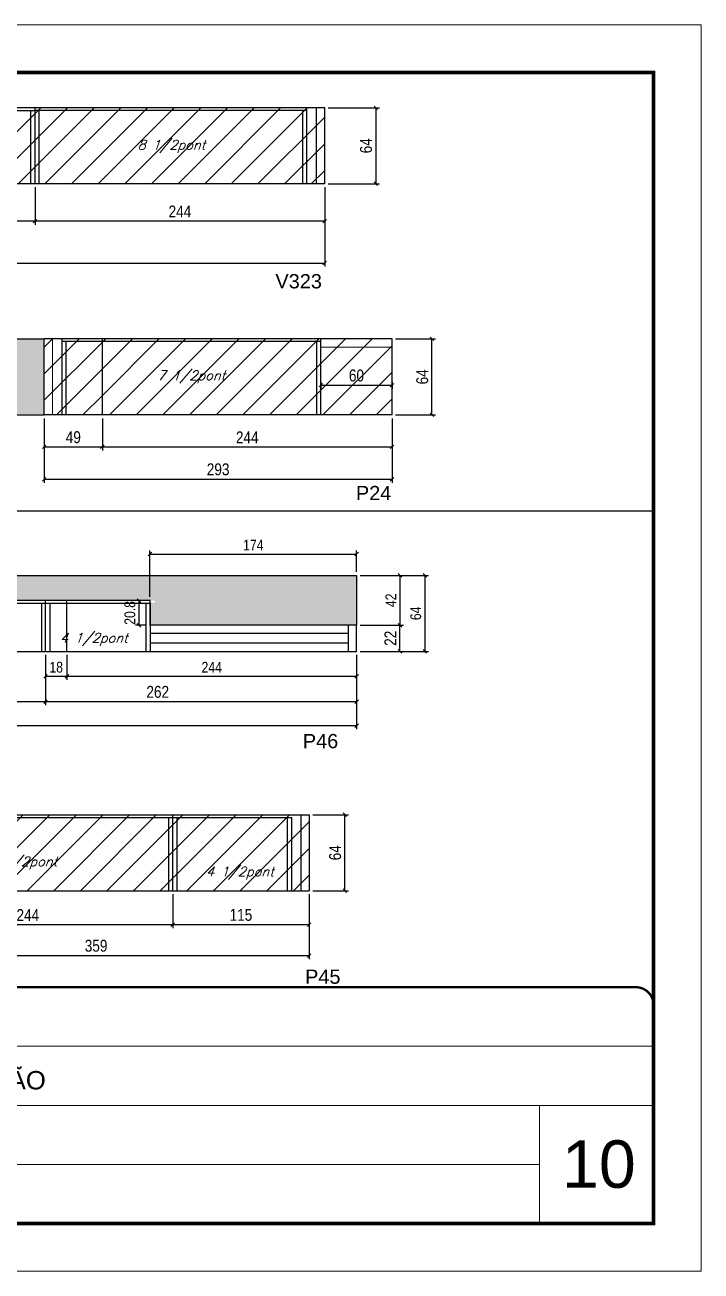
# Model space of a CAD drawing. Extents: x 137137 to 143418, y 10464 to 34486.
# Drawn here: x 139651 to 140221, y 31139 to 32189 of the extents above; entities that cross this region are included whole.
import ezdxf

# ---------------------------------------------------------------- set-up
doc = ezdxf.new("R2010")
doc.units = 0
doc.linetypes.add('CONTINUO', pattern=[0])
doc.linetypes.add('DASHED', pattern=[0.75, 0.5, -0.25])
for name, color, linetype in [('5', 5, 'Continuous'), ('COTA', 241, 'Continuous'), ('Painéis', 200, 'Continuous'), ('Reaproveitamento', 251, 'Continuous'), ('SARR_2.2x7', 40, 'Continuous'), ('SARR_3.5x7', 81, 'Continuous'), ('texto', 7, 'Continuous')]:
    doc.layers.add(name, color=color, linetype=linetype)
for name, color, linetype, lineweight in [('CARIMBO', 255, 'Continuous', 9), ('Escoras', 2, 'Continuous', 25), ('Folhas', 255, 'Continuous', 9), ('Sarr 2.2x7', 40, 'Continuous', 9), ('SARRAFO DE PRESSAO', 251, 'DASHED', 9)]:
    doc.layers.add(name, color=color, linetype=linetype, lineweight=lineweight)
doc.styles.add('ARIAL', font='arial.ttf')
doc.styles.add('COTA TECNICA', font='techl___.ttf', dxfattribs={"height": 10})
doc.styles.add('COTA TECNICA-50', font='techl___.ttf', dxfattribs={"height": 9})
doc.styles.add('Romans', font='romans.shx')
doc.styles.get("Standard").update_dxf_attribs({"font": 'arial.ttf'})
doc.dimstyles.new('COTA PAINEL-50', dxfattribs={"dimtxt": 9, "dimasz": 3, "dimexe": 3, "dimexo": 3, "dimgap": 3, "dimtad": 1, "dimdec": 1, "dimzin": 12, "dimdsep": 46, "dimtxsty": 'COTA TECNICA-50', "dimblk1": 'OBLIQUE', "dimblk2": 'OBLIQUE', "dimsah": 1, "dimcen": 0.9, "dimclrd": 4, "dimclre": 4, "dimclrt": 240, "dimadec": 1, "dimazin": 3, "dimtfac": 1, "dimtdec": 1, "dimtmove": 0, "dimatfit": 3, "dimfxl": 1, "dimtolj": 1, "dimtzin": 12, "dimarcsym": 0})
doc.dimstyles.new('PAINEL', dxfattribs={"dimtxt": 10, "dimasz": 3, "dimexe": 3, "dimexo": 3, "dimgap": 3, "dimtad": 1, "dimdec": 1, "dimzin": 12, "dimdsep": 46, "dimtxsty": 'COTA TECNICA', "dimblk1": 'OBLIQUE', "dimblk2": 'OBLIQUE', "dimsah": 1, "dimcen": 0.9, "dimclrd": 4, "dimclre": 4, "dimclrt": 240, "dimadec": 1, "dimazin": 3, "dimtfac": 1, "dimtdec": 1, "dimtmove": 0, "dimatfit": 3, "dimfxl": 1, "dimtolj": 1, "dimtzin": 12, "dimarcsym": 0})
pattern_1 = [(45, (10020.652, -1006.918), (-11.2253202, 11.2253202), [])]
pattern_2 = [(45, (8076.751, 795.498), (-11.2253202, 11.2253202), [])]
pattern_3 = [(45, (8076.751, 793.065), (-11.2253202, 11.2253202), [])]

# ---------------------------------------------------------------- blocks, each defined once
blk = doc.blocks.new('9999999999')
at = {"color": 30, "linetype": 'CONTINUO'}
for p, q in [((98564.6, 34379.6), (99584, 34379.6)), ((98564.6, 34329.8), (99488, 34329.8)), ((99584, 34329.8), (99488, 34329.8)), ((99488, 34329.8), (99488, 34230.2)), ((98564.6, 34280), (99488, 34280))]:
    blk.add_line(p, q, dxfattribs=at)
at = {"color": 30, "linetype": 'CONTINUO', "const_width": 2}
blk.add_lwpolyline([(99584, 34230.2), (99584, 34414.4, 0.414214), (99569, 34429.4), (98229, 34429.4, 0.414214), (98214, 34414.4), (98214, 34245.2, 0.414214), (98229, 34230.2), (99584, 34230.2)], format="xyb", dxfattribs=at)
at = {"layer": 'Folhas'}
blk.add_lwpolyline([(98139, 34190.2), (99624, 34190.2), (99624, 35240.2), (98139, 35240.2)], close=True, dxfattribs=at)
at = {"layer": 'Folhas', "color": 30, "const_width": 3}
blk.add_lwpolyline([(98214, 34230.2), (99584, 34230.2), (99584, 35200.2), (98214, 35200.2)], close=True, dxfattribs=at)
at = {"color": 7, "linetype": 'Continuous', "ltscale": 5, "style": 'ARIAL'}
blk.add_text('HOSPITAL ASSUNÇÃO', height=15.483, dxfattribs=at).set_placement((98837.7, 34343.3))
blk = doc.blocks.new('_Oblique')
at = {"color": 0, "linetype": 'ByBlock', "lineweight": -2}
blk.add_line((-0.5, -0.5), (0.5, 0.5), dxfattribs=at)
blk = doc.blocks.new('*D310')
at = {"layer": 'COTA', "color": 4, "linetype": 'ByBlock', "lineweight": -2, "transparency": 16777216}
for p, q in [((139531.7, 31456.1), (139531.7, 31427.6)), ((139775.7, 31456.1), (139775.7, 31427.6)), ((139531.7, 31430.6), (139775.7, 31430.6))]:
    blk.add_line(p, q, dxfattribs=at)
at = {"layer": 'Defpoints', "color": 0, "linetype": 'ByBlock', "transparency": 16777216}
for p in [(139531.7, 31459.1), (139775.7, 31459.1), (139775.7, 31430.6)]:
    blk.add_point(p, dxfattribs=at)
at = {"layer": 'COTA', "color": 4, "linetype": 'ByBlock', "lineweight": -2, "transparency": 16777216, "xscale": 3, "yscale": 3, "zscale": 3, "rotation": 180}
blk.add_blockref('_Oblique', (139531.7, 31430.6), dxfattribs=at)
at = {"layer": 'COTA', "color": 4, "linetype": 'ByBlock', "lineweight": -2, "transparency": 16777216, "xscale": 3, "yscale": 3, "zscale": 3}
blk.add_blockref('_Oblique', (139775.7, 31430.6), dxfattribs=at)
at = {"layer": 'COTA', "color": 240, "linetype": 'ByBlock', "transparency": 16777216, "insert": (139653.7, 31438.6), "char_height": 10, "attachment_point": 5, "style": 'COTA TECNICA'}
blk.add_mtext('\\A1;244', dxfattribs=at)
blk = doc.blocks.new('*D311')
at = {"layer": 'COTA', "color": 4, "linetype": 'ByBlock', "lineweight": -2, "transparency": 16777216}
for p, q in [((139775.7, 31456.1), (139775.7, 31427.6)), ((139890.7, 31456.1), (139890.7, 31427.6)), ((139775.7, 31430.6), (139890.7, 31430.6))]:
    blk.add_line(p, q, dxfattribs=at)
at = {"layer": 'Defpoints', "color": 0, "linetype": 'ByBlock', "transparency": 16777216}
for p in [(139775.7, 31459.1), (139890.7, 31459.1), (139890.7, 31430.6)]:
    blk.add_point(p, dxfattribs=at)
at = {"layer": 'COTA', "color": 4, "linetype": 'ByBlock', "lineweight": -2, "transparency": 16777216, "xscale": 3, "yscale": 3, "zscale": 3, "rotation": 180}
blk.add_blockref('_Oblique', (139775.7, 31430.6), dxfattribs=at)
at = {"layer": 'COTA', "color": 4, "linetype": 'ByBlock', "lineweight": -2, "transparency": 16777216, "xscale": 3, "yscale": 3, "zscale": 3}
blk.add_blockref('_Oblique', (139890.7, 31430.6), dxfattribs=at)
at = {"layer": 'COTA', "color": 240, "linetype": 'ByBlock', "transparency": 16777216, "insert": (139833.2, 31438.7), "char_height": 10, "attachment_point": 5, "style": 'COTA TECNICA'}
blk.add_mtext('\\A1;115', dxfattribs=at)
blk = doc.blocks.new('*D353')
at = {"layer": 'COTA', "color": 4, "linetype": 'ByBlock', "lineweight": -2, "transparency": 16777216}
for p, q in [((139893.7, 31523.1), (139923.7, 31523.1)), ((139920.7, 31459.1), (139920.7, 31523.1)), ((139893.7, 31459.1), (139923.7, 31459.1))]:
    blk.add_line(p, q, dxfattribs=at)
at = {"layer": 'Defpoints', "color": 0, "linetype": 'ByBlock', "transparency": 16777216}
for p in [(139890.7, 31523.1), (139920.7, 31523.1), (139890.7, 31459.1)]:
    blk.add_point(p, dxfattribs=at)
at = {"layer": 'COTA', "color": 4, "linetype": 'ByBlock', "lineweight": -2, "transparency": 16777216, "xscale": 3, "yscale": 3, "zscale": 3}
for p, rotation in [((139920.7, 31523.1), 90), ((139920.7, 31459.1), 270)]:
    blk.add_blockref('_Oblique', p, dxfattribs=dict(at, rotation=rotation))
at = {"layer": 'COTA', "color": 240, "linetype": 'ByBlock', "transparency": 16777216, "insert": (139912.6, 31491.1), "char_height": 10, "attachment_point": 5, "rotation": 90, "style": 'COTA TECNICA'}
blk.add_mtext('\\A1;64', dxfattribs=at)
blk = doc.blocks.new('*D359')
at = {"layer": 'COTA', "color": 4, "linetype": 'ByBlock', "lineweight": -2, "transparency": 16777216}
for p, q in [((139933.6, 31682.8), (139970.1, 31682.8)), ((139967.1, 31660.8), (139967.1, 31682.8)), ((139933.6, 31660.8), (139970.1, 31660.8))]:
    blk.add_line(p, q, dxfattribs=at)
at = {"layer": 'Defpoints', "color": 0, "linetype": 'ByBlock', "transparency": 16777216}
for p in [(139930.6, 31682.8), (139967.1, 31682.8), (139930.6, 31660.8)]:
    blk.add_point(p, dxfattribs=at)
at = {"layer": 'COTA', "color": 4, "linetype": 'ByBlock', "lineweight": -2, "transparency": 16777216, "xscale": 3, "yscale": 3, "zscale": 3}
for p, rotation in [((139967.1, 31682.8), 90), ((139967.1, 31660.8), 270)]:
    blk.add_blockref('_Oblique', p, dxfattribs=dict(at, rotation=rotation))
at = {"layer": 'COTA', "color": 240, "linetype": 'ByBlock', "transparency": 16777216, "insert": (139959.1, 31671.8), "char_height": 10, "attachment_point": 5, "rotation": 90, "style": 'COTA TECNICA'}
blk.add_mtext('\\A1;22', dxfattribs=at)
blk = doc.blocks.new('*D361')
at = {"layer": 'COTA', "color": 4, "linetype": 'ByBlock', "lineweight": -2, "transparency": 16777216}
for p, q in [((139424.6, 31657.8), (139424.6, 31615.5)), ((139668.6, 31657.8), (139668.6, 31615.5)), ((139424.6, 31618.5), (139668.6, 31618.5))]:
    blk.add_line(p, q, dxfattribs=at)
at = {"layer": 'Defpoints', "color": 0, "linetype": 'ByBlock', "transparency": 16777216}
for p in [(139424.6, 31660.8), (139668.6, 31660.8), (139668.6, 31618.5)]:
    blk.add_point(p, dxfattribs=at)
at = {"layer": 'COTA', "color": 4, "linetype": 'ByBlock', "lineweight": -2, "transparency": 16777216, "xscale": 3, "yscale": 3, "zscale": 3, "rotation": 180}
blk.add_blockref('_Oblique', (139424.6, 31618.5), dxfattribs=at)
at = {"layer": 'COTA', "color": 4, "linetype": 'ByBlock', "lineweight": -2, "transparency": 16777216, "xscale": 3, "yscale": 3, "zscale": 3}
blk.add_blockref('_Oblique', (139668.6, 31618.5), dxfattribs=at)
at = {"layer": 'COTA', "color": 240, "linetype": 'ByBlock', "transparency": 16777216, "insert": (139546.6, 31626.6), "char_height": 10, "attachment_point": 5, "style": 'COTA TECNICA'}
blk.add_mtext('\\A1;244', dxfattribs=at)
blk = doc.blocks.new('*D362')
at = {"layer": 'COTA', "color": 4, "linetype": 'ByBlock', "lineweight": -2, "transparency": 16777216}
for p, q in [((139668.6, 31657.8), (139668.6, 31615.5)), ((139930.6, 31657.8), (139930.6, 31615.5)), ((139668.6, 31618.5), (139930.6, 31618.5))]:
    blk.add_line(p, q, dxfattribs=at)
at = {"layer": 'Defpoints', "color": 0, "linetype": 'ByBlock', "transparency": 16777216}
for p in [(139668.6, 31660.8), (139930.6, 31660.8), (139930.6, 31618.5)]:
    blk.add_point(p, dxfattribs=at)
at = {"layer": 'COTA', "color": 4, "linetype": 'ByBlock', "lineweight": -2, "transparency": 16777216, "xscale": 3, "yscale": 3, "zscale": 3, "rotation": 180}
blk.add_blockref('_Oblique', (139668.6, 31618.5), dxfattribs=at)
at = {"layer": 'COTA', "color": 4, "linetype": 'ByBlock', "lineweight": -2, "transparency": 16777216, "xscale": 3, "yscale": 3, "zscale": 3}
blk.add_blockref('_Oblique', (139930.6, 31618.5), dxfattribs=at)
at = {"layer": 'COTA', "color": 240, "linetype": 'ByBlock', "transparency": 16777216, "insert": (139763.1, 31626.6), "char_height": 10, "attachment_point": 5, "style": 'COTA TECNICA'}
blk.add_mtext('\\A1;262', dxfattribs=at)
blk = doc.blocks.new('*D253')
at = {"layer": 'COTA', "color": 4, "linetype": 'ByBlock', "lineweight": -2, "transparency": 16777216}
for p, q in [((139659.8, 32051.8), (139659.8, 32020.3)), ((139903.8, 32051.8), (139903.8, 32020.3)), ((139903.8, 32023.3), (139659.8, 32023.3))]:
    blk.add_line(p, q, dxfattribs=at)
at = {"layer": 'Defpoints', "color": 0, "linetype": 'ByBlock', "transparency": 16777216}
for p in [(139659.8, 32054.8), (139903.8, 32054.8), (139659.8, 32023.3)]:
    blk.add_point(p, dxfattribs=at)
at = {"layer": 'COTA', "color": 4, "linetype": 'ByBlock', "lineweight": -2, "transparency": 16777216, "xscale": 3, "yscale": 3, "zscale": 3, "rotation": 180}
blk.add_blockref('_Oblique', (139659.8, 32023.3), dxfattribs=at)
at = {"layer": 'COTA', "color": 4, "linetype": 'ByBlock', "lineweight": -2, "transparency": 16777216, "xscale": 3, "yscale": 3, "zscale": 3}
blk.add_blockref('_Oblique', (139903.8, 32023.3), dxfattribs=at)
at = {"layer": 'COTA', "color": 240, "linetype": 'ByBlock', "transparency": 16777216, "insert": (139781.8, 32031.4), "char_height": 10, "attachment_point": 5, "style": 'COTA TECNICA'}
blk.add_mtext('\\A1;244', dxfattribs=at)
blk = doc.blocks.new('*D254')
at = {"layer": 'COTA', "color": 4, "linetype": 'ByBlock', "lineweight": -2, "transparency": 16777216}
for p, q in [((139470.8, 32051.8), (139470.8, 32020.3)), ((139659.8, 32051.8), (139659.8, 32020.3)), ((139659.8, 32023.3), (139470.8, 32023.3))]:
    blk.add_line(p, q, dxfattribs=at)
at = {"layer": 'Defpoints', "color": 0, "linetype": 'ByBlock', "transparency": 16777216}
for p in [(139470.8, 32054.8), (139659.8, 32054.8), (139470.8, 32023.3)]:
    blk.add_point(p, dxfattribs=at)
at = {"layer": 'COTA', "color": 4, "linetype": 'ByBlock', "lineweight": -2, "transparency": 16777216, "xscale": 3, "yscale": 3, "zscale": 3, "rotation": 180}
blk.add_blockref('_Oblique', (139470.8, 32023.3), dxfattribs=at)
at = {"layer": 'COTA', "color": 4, "linetype": 'ByBlock', "lineweight": -2, "transparency": 16777216, "xscale": 3, "yscale": 3, "zscale": 3}
blk.add_blockref('_Oblique', (139659.8, 32023.3), dxfattribs=at)
at = {"layer": 'COTA', "color": 240, "linetype": 'ByBlock', "transparency": 16777216, "insert": (139565.3, 32031.4), "char_height": 10, "attachment_point": 5, "style": 'COTA TECNICA'}
blk.add_mtext('\\A1;189', dxfattribs=at)
blk = doc.blocks.new('*D365')
at = {"layer": 'COTA', "color": 4, "linetype": 'ByBlock', "lineweight": -2, "transparency": 16777216}
for p, q in [((139906.8, 32118.8), (139949.8, 32118.8)), ((139946.8, 32118.8), (139946.8, 32054.8)), ((139906.8, 32054.8), (139949.8, 32054.8))]:
    blk.add_line(p, q, dxfattribs=at)
at = {"layer": 'Defpoints', "color": 0, "linetype": 'ByBlock', "transparency": 16777216}
for p in [(139903.8, 32118.8), (139903.8, 32054.8), (139946.8, 32054.8)]:
    blk.add_point(p, dxfattribs=at)
at = {"layer": 'COTA', "color": 4, "linetype": 'ByBlock', "lineweight": -2, "transparency": 16777216, "xscale": 3, "yscale": 3, "zscale": 3}
for p, rotation in [((139946.8, 32118.8), 90), ((139946.8, 32054.8), 270)]:
    blk.add_blockref('_Oblique', p, dxfattribs=dict(at, rotation=rotation))
at = {"layer": 'COTA', "color": 240, "linetype": 'ByBlock', "transparency": 16777216, "insert": (139938.6, 32086.8), "char_height": 10, "attachment_point": 5, "rotation": 90, "style": 'COTA TECNICA'}
blk.add_mtext('\\A1;64', dxfattribs=at)
blk = doc.blocks.new('*D236')
at = {"layer": 'COTA', "color": 4, "linetype": 'ByBlock', "lineweight": -2, "transparency": 16777216}
for p, q in [((139963.5, 31924.1), (139997.1, 31924.1)), ((139994.1, 31860.1), (139994.1, 31924.1)), ((139963.5, 31860.1), (139997.1, 31860.1))]:
    blk.add_line(p, q, dxfattribs=at)
at = {"layer": 'Defpoints', "color": 0, "linetype": 'ByBlock', "transparency": 16777216}
for p in [(139960.5, 31924.1), (139994.1, 31924.1), (139960.5, 31860.1)]:
    blk.add_point(p, dxfattribs=at)
at = {"layer": 'COTA', "color": 4, "linetype": 'ByBlock', "lineweight": -2, "transparency": 16777216, "xscale": 3, "yscale": 3, "zscale": 3}
for p, rotation in [((139994.1, 31924.1), 90), ((139994.1, 31860.1), 270)]:
    blk.add_blockref('_Oblique', p, dxfattribs=dict(at, rotation=rotation))
at = {"layer": 'COTA', "color": 240, "linetype": 'ByBlock', "transparency": 16777216, "insert": (139986, 31892.1), "char_height": 10, "attachment_point": 5, "rotation": 90, "style": 'COTA TECNICA'}
blk.add_mtext('\\A1;64', dxfattribs=at)
blk = doc.blocks.new('*D330')
at = {"layer": 'COTA', "color": 4, "linetype": 'ByBlock', "lineweight": -2, "transparency": 16777216}
for p, q in [((139667.5, 31857.1), (139667.5, 31802.8)), ((139960.5, 31857.1), (139960.5, 31802.8)), ((139667.5, 31805.8), (139960.5, 31805.8))]:
    blk.add_line(p, q, dxfattribs=at)
at = {"layer": 'Defpoints', "color": 0, "linetype": 'ByBlock', "transparency": 16777216}
for p in [(139667.5, 31860.1), (139960.5, 31860.1), (139960.5, 31805.8)]:
    blk.add_point(p, dxfattribs=at)
at = {"layer": 'COTA', "color": 4, "linetype": 'ByBlock', "lineweight": -2, "transparency": 16777216, "xscale": 3, "yscale": 3, "zscale": 3, "rotation": 180}
blk.add_blockref('_Oblique', (139667.5, 31805.8), dxfattribs=at)
at = {"layer": 'COTA', "color": 4, "linetype": 'ByBlock', "lineweight": -2, "transparency": 16777216, "xscale": 3, "yscale": 3, "zscale": 3}
blk.add_blockref('_Oblique', (139960.5, 31805.8), dxfattribs=at)
at = {"layer": 'COTA', "color": 240, "linetype": 'ByBlock', "transparency": 16777216, "insert": (139814, 31814.1), "char_height": 10, "attachment_point": 5, "style": 'COTA TECNICA'}
blk.add_mtext('\\A1;293', dxfattribs=at)
blk = doc.blocks.new('*D331')
at = {"layer": 'COTA', "color": 4, "linetype": 'ByBlock', "lineweight": -2, "transparency": 16777216}
for p, q in [((139667.5, 31857.1), (139667.5, 31830.1)), ((139716.5, 31857.1), (139716.5, 31830.1)), ((139667.5, 31833.1), (139716.5, 31833.1))]:
    blk.add_line(p, q, dxfattribs=at)
at = {"layer": 'Defpoints', "color": 0, "linetype": 'ByBlock', "transparency": 16777216}
for p in [(139667.5, 31860.1), (139716.5, 31860.1), (139716.5, 31833.1)]:
    blk.add_point(p, dxfattribs=at)
at = {"layer": 'COTA', "color": 4, "linetype": 'ByBlock', "lineweight": -2, "transparency": 16777216, "xscale": 3, "yscale": 3, "zscale": 3, "rotation": 180}
blk.add_blockref('_Oblique', (139667.5, 31833.1), dxfattribs=at)
at = {"layer": 'COTA', "color": 4, "linetype": 'ByBlock', "lineweight": -2, "transparency": 16777216, "xscale": 3, "yscale": 3, "zscale": 3}
blk.add_blockref('_Oblique', (139716.5, 31833.1), dxfattribs=at)
at = {"layer": 'COTA', "color": 240, "linetype": 'ByBlock', "transparency": 16777216, "insert": (139692, 31841.2), "char_height": 10, "attachment_point": 5, "style": 'COTA TECNICA'}
blk.add_mtext('\\A1;49', dxfattribs=at)
blk = doc.blocks.new('*D332')
at = {"layer": 'COTA', "color": 4, "linetype": 'ByBlock', "lineweight": -2, "transparency": 16777216}
for p, q in [((139716.5, 31857.1), (139716.5, 31830.1)), ((139960.5, 31857.1), (139960.5, 31830.1)), ((139716.5, 31833.1), (139960.5, 31833.1))]:
    blk.add_line(p, q, dxfattribs=at)
at = {"layer": 'Defpoints', "color": 0, "linetype": 'ByBlock', "transparency": 16777216}
for p in [(139716.5, 31860.1), (139960.5, 31860.1), (139960.5, 31833.1)]:
    blk.add_point(p, dxfattribs=at)
at = {"layer": 'COTA', "color": 4, "linetype": 'ByBlock', "lineweight": -2, "transparency": 16777216, "xscale": 3, "yscale": 3, "zscale": 3, "rotation": 180}
blk.add_blockref('_Oblique', (139716.5, 31833.1), dxfattribs=at)
at = {"layer": 'COTA', "color": 4, "linetype": 'ByBlock', "lineweight": -2, "transparency": 16777216, "xscale": 3, "yscale": 3, "zscale": 3}
blk.add_blockref('_Oblique', (139960.5, 31833.1), dxfattribs=at)
at = {"layer": 'COTA', "color": 240, "linetype": 'ByBlock', "transparency": 16777216, "insert": (139838.5, 31841.1), "char_height": 10, "attachment_point": 5, "style": 'COTA TECNICA'}
blk.add_mtext('\\A1;244', dxfattribs=at)
blk = doc.blocks.new('*D333')
at = {"layer": 'COTA', "color": 4, "linetype": 'ByBlock', "lineweight": -2, "transparency": 16777216}
for p, q in [((139900.5, 31888), (139900.5, 31882.1)), ((139900.5, 31885.1), (139960.5, 31885.1)), ((139960.5, 31888), (139960.5, 31882.1))]:
    blk.add_line(p, q, dxfattribs=at)
at = {"layer": 'Defpoints', "color": 0, "linetype": 'ByBlock', "transparency": 16777216}
for p in [(139900.5, 31891), (139960.5, 31891), (139960.5, 31885.1)]:
    blk.add_point(p, dxfattribs=at)
at = {"layer": 'COTA', "color": 4, "linetype": 'ByBlock', "lineweight": -2, "transparency": 16777216, "xscale": 3, "yscale": 3, "zscale": 3, "rotation": 180}
blk.add_blockref('_Oblique', (139900.5, 31885.1), dxfattribs=at)
at = {"layer": 'COTA', "color": 4, "linetype": 'ByBlock', "lineweight": -2, "transparency": 16777216, "xscale": 3, "yscale": 3, "zscale": 3}
blk.add_blockref('_Oblique', (139960.5, 31885.1), dxfattribs=at)
at = {"layer": 'COTA', "color": 240, "linetype": 'ByBlock', "transparency": 16777216, "insert": (139930.5, 31893.2), "char_height": 10, "attachment_point": 5, "style": 'COTA TECNICA'}
blk.add_mtext('\\A1;60', dxfattribs=at)
blk = doc.blocks.new('*D244')
at = {"layer": 'Defpoints', "color": 0, "linetype": 'ByBlock', "transparency": 16777216}
for p in [(139224.8, 32054.8), (139903.8, 32054.8), (139903.8, 31988)]:
    blk.add_point(p, dxfattribs=at)
at = {"layer": 'Escoras', "color": 4, "linetype": 'ByBlock', "lineweight": -2, "transparency": 16777216}
for p, q in [((139224.8, 32051.8), (139224.8, 31985)), ((139903.8, 32051.8), (139903.8, 31985)), ((139224.8, 31988), (139903.8, 31988))]:
    blk.add_line(p, q, dxfattribs=at)
at = {"layer": 'Escoras', "color": 4, "linetype": 'ByBlock', "lineweight": -2, "transparency": 16777216, "xscale": 3, "yscale": 3, "zscale": 3}
for p, rotation in [((139224.8, 31988), 179.9997168164374), ((139903.8, 31988), 359.9997168164374)]:
    blk.add_blockref('_Oblique', p, dxfattribs=dict(at, rotation=rotation))
at = {"layer": 'Escoras', "color": 240, "linetype": 'ByBlock', "transparency": 16777216, "insert": (139564.3, 31995.6), "char_height": 9, "attachment_point": 5, "rotation": 359.9997, "style": 'COTA TECNICA-50'}
blk.add_mtext('\\A1;679', dxfattribs=at)
blk = doc.blocks.new('*D401')
at = {"layer": 'COTA', "color": 4, "linetype": 'ByBlock', "lineweight": -2, "transparency": 16777216}
for p, q in [((139180.6, 31657.8), (139180.6, 31595.2)), ((139930.6, 31657.8), (139930.6, 31595.2)), ((139180.6, 31598.2), (139930.6, 31598.2))]:
    blk.add_line(p, q, dxfattribs=at)
at = {"layer": 'Defpoints', "color": 0, "linetype": 'ByBlock', "transparency": 16777216}
for p in [(139180.6, 31660.8), (139930.6, 31660.8), (139930.6, 31598.2)]:
    blk.add_point(p, dxfattribs=at)
at = {"layer": 'COTA', "color": 4, "linetype": 'ByBlock', "lineweight": -2, "transparency": 16777216, "xscale": 3, "yscale": 3, "zscale": 3, "rotation": 180}
blk.add_blockref('_Oblique', (139180.6, 31598.2), dxfattribs=at)
at = {"layer": 'COTA', "color": 4, "linetype": 'ByBlock', "lineweight": -2, "transparency": 16777216, "xscale": 3, "yscale": 3, "zscale": 3}
blk.add_blockref('_Oblique', (139930.6, 31598.2), dxfattribs=at)
at = {"layer": 'COTA', "color": 240, "linetype": 'ByBlock', "transparency": 16777216, "insert": (139555.6, 31606.3), "char_height": 10, "attachment_point": 5, "style": 'COTA TECNICA'}
blk.add_mtext('\\A1;750', dxfattribs=at)
blk = doc.blocks.new('*D402')
at = {"layer": 'COTA', "color": 4, "linetype": 'ByBlock', "lineweight": -2, "transparency": 16777216}
for p, q in [((139531.7, 31456.1), (139531.7, 31401.4)), ((139890.7, 31456.1), (139890.7, 31401.4)), ((139531.7, 31404.4), (139890.7, 31404.4))]:
    blk.add_line(p, q, dxfattribs=at)
at = {"layer": 'Defpoints', "color": 0, "linetype": 'ByBlock', "transparency": 16777216}
for p in [(139531.7, 31459.1), (139890.7, 31459.1), (139890.7, 31404.4)]:
    blk.add_point(p, dxfattribs=at)
at = {"layer": 'COTA', "color": 4, "linetype": 'ByBlock', "lineweight": -2, "transparency": 16777216, "xscale": 3, "yscale": 3, "zscale": 3, "rotation": 180}
blk.add_blockref('_Oblique', (139531.7, 31404.4), dxfattribs=at)
at = {"layer": 'COTA', "color": 4, "linetype": 'ByBlock', "lineweight": -2, "transparency": 16777216, "xscale": 3, "yscale": 3, "zscale": 3}
blk.add_blockref('_Oblique', (139890.7, 31404.4), dxfattribs=at)
at = {"layer": 'COTA', "color": 240, "linetype": 'ByBlock', "transparency": 16777216, "insert": (139711.2, 31412.7), "char_height": 10, "attachment_point": 5, "style": 'COTA TECNICA'}
blk.add_mtext('\\A1;359', dxfattribs=at)
blk = doc.blocks.new('*D415')
at = {"layer": 'Defpoints', "color": 0, "linetype": 'ByBlock', "transparency": 16777216}
for p in [(139668.6, 31660.8), (139686.6, 31660.8), (139686.6, 31639.8)]:
    blk.add_point(p, dxfattribs=at)
at = {"layer": 'Escoras', "color": 4, "linetype": 'ByBlock', "lineweight": -2, "transparency": 16777216}
for p, q in [((139668.6, 31657.8), (139668.6, 31636.8)), ((139686.6, 31657.8), (139686.6, 31636.8)), ((139668.6, 31639.8), (139686.6, 31639.8))]:
    blk.add_line(p, q, dxfattribs=at)
at = {"layer": 'Escoras', "color": 4, "linetype": 'ByBlock', "lineweight": -2, "transparency": 16777216, "xscale": 3, "yscale": 3, "zscale": 3, "rotation": 180}
blk.add_blockref('_Oblique', (139668.6, 31639.8), dxfattribs=at)
at = {"layer": 'Escoras', "color": 4, "linetype": 'ByBlock', "lineweight": -2, "transparency": 16777216, "xscale": 3, "yscale": 3, "zscale": 3}
blk.add_blockref('_Oblique', (139686.6, 31639.8), dxfattribs=at)
at = {"layer": 'Escoras', "color": 240, "linetype": 'ByBlock', "transparency": 16777216, "insert": (139677.6, 31647.4), "char_height": 9, "attachment_point": 5, "style": 'COTA TECNICA-50'}
blk.add_mtext('\\A1;18', dxfattribs=at)
blk = doc.blocks.new('*D279')
at = {"layer": 'Defpoints', "color": 0, "linetype": 'ByBlock', "transparency": 16777216}
for p in [(139686.6, 31660.8), (139930.6, 31660.8), (139930.6, 31639.8)]:
    blk.add_point(p, dxfattribs=at)
at = {"layer": 'Escoras', "color": 4, "linetype": 'ByBlock', "lineweight": -2, "transparency": 16777216}
for p, q in [((139686.6, 31657.8), (139686.6, 31636.8)), ((139930.6, 31657.8), (139930.6, 31636.8)), ((139686.6, 31639.8), (139930.6, 31639.8))]:
    blk.add_line(p, q, dxfattribs=at)
at = {"layer": 'Escoras', "color": 4, "linetype": 'ByBlock', "lineweight": -2, "transparency": 16777216, "xscale": 3, "yscale": 3, "zscale": 3, "rotation": 180}
blk.add_blockref('_Oblique', (139686.6, 31639.8), dxfattribs=at)
at = {"layer": 'Escoras', "color": 4, "linetype": 'ByBlock', "lineweight": -2, "transparency": 16777216, "xscale": 3, "yscale": 3, "zscale": 3}
blk.add_blockref('_Oblique', (139930.6, 31639.8), dxfattribs=at)
at = {"layer": 'Escoras', "color": 240, "linetype": 'ByBlock', "transparency": 16777216, "insert": (139808.6, 31647.4), "char_height": 9, "attachment_point": 5, "style": 'COTA TECNICA-50'}
blk.add_mtext('\\A1;244', dxfattribs=at)
blk = doc.blocks.new('*D416')
at = {"layer": 'Defpoints', "color": 0, "linetype": 'ByBlock', "transparency": 16777216}
for p in [(139930.6, 31742.8), (139930.6, 31724.8), (139756.6, 31703.6)]:
    blk.add_point(p, dxfattribs=at)
at = {"layer": 'Escoras', "color": 4, "linetype": 'ByBlock', "lineweight": -2, "transparency": 16777216}
for p, q in [((139756.6, 31706.6), (139756.6, 31745.8)), ((139756.6, 31742.8), (139930.6, 31742.8)), ((139930.6, 31727.8), (139930.6, 31745.8))]:
    blk.add_line(p, q, dxfattribs=at)
at = {"layer": 'Escoras', "color": 4, "linetype": 'ByBlock', "lineweight": -2, "transparency": 16777216, "xscale": 3, "yscale": 3, "zscale": 3, "rotation": 180}
blk.add_blockref('_Oblique', (139756.6, 31742.8), dxfattribs=at)
at = {"layer": 'Escoras', "color": 4, "linetype": 'ByBlock', "lineweight": -2, "transparency": 16777216, "xscale": 3, "yscale": 3, "zscale": 3}
blk.add_blockref('_Oblique', (139930.6, 31742.8), dxfattribs=at)
at = {"layer": 'Escoras', "color": 240, "linetype": 'ByBlock', "transparency": 16777216, "insert": (139843.6, 31750.3), "char_height": 9, "attachment_point": 5, "style": 'COTA TECNICA-50'}
blk.add_mtext('\\A1;174', dxfattribs=at)
blk = doc.blocks.new('*D417')
at = {"layer": 'Defpoints', "color": 0, "linetype": 'ByBlock', "transparency": 16777216}
for p in [(139747.4, 31703.6), (139756.6, 31703.6), (139756.6, 31682.8)]:
    blk.add_point(p, dxfattribs=at)
at = {"layer": 'Escoras', "color": 4, "linetype": 'ByBlock', "lineweight": -2, "transparency": 16777216}
for p, q in [((139753.6, 31703.6), (139744.4, 31703.6)), ((139747.4, 31682.8), (139747.4, 31703.6)), ((139753.6, 31682.8), (139744.4, 31682.8))]:
    blk.add_line(p, q, dxfattribs=at)
at = {"layer": 'Escoras', "color": 4, "linetype": 'ByBlock', "lineweight": -2, "transparency": 16777216, "xscale": 3, "yscale": 3, "zscale": 3}
for p, rotation in [((139747.4, 31703.6), 90), ((139747.4, 31682.8), 270)]:
    blk.add_blockref('_Oblique', p, dxfattribs=dict(at, rotation=rotation))
at = {"layer": 'Escoras', "color": 240, "linetype": 'ByBlock', "transparency": 16777216, "insert": (139739.7, 31693.2), "char_height": 9, "attachment_point": 5, "rotation": 90, "style": 'COTA TECNICA-50'}
blk.add_mtext('\\A1;20.8', dxfattribs=at)
blk = doc.blocks.new('*D418')
at = {"layer": 'Defpoints', "color": 0, "linetype": 'ByBlock', "transparency": 16777216}
for p in [(139930.6, 31724.8), (139930.6, 31682.8), (139967.1, 31682.8)]:
    blk.add_point(p, dxfattribs=at)
at = {"layer": 'Escoras', "color": 4, "linetype": 'ByBlock', "lineweight": -2, "transparency": 16777216}
for p, q in [((139933.6, 31724.8), (139970.1, 31724.8)), ((139967.1, 31724.8), (139967.1, 31682.8)), ((139933.6, 31682.8), (139970.1, 31682.8))]:
    blk.add_line(p, q, dxfattribs=at)
at = {"layer": 'Escoras', "color": 4, "linetype": 'ByBlock', "lineweight": -2, "transparency": 16777216, "xscale": 3, "yscale": 3, "zscale": 3}
for p, rotation in [((139967.1, 31724.8), 90), ((139967.1, 31682.8), 270)]:
    blk.add_blockref('_Oblique', p, dxfattribs=dict(at, rotation=rotation))
at = {"layer": 'Escoras', "color": 240, "linetype": 'ByBlock', "transparency": 16777216, "insert": (139959.5, 31703.8), "char_height": 9, "attachment_point": 5, "rotation": 90, "style": 'COTA TECNICA-50'}
blk.add_mtext('\\A1;42', dxfattribs=at)
blk = doc.blocks.new('*D280')
at = {"layer": 'Defpoints', "color": 0, "linetype": 'ByBlock', "transparency": 16777216}
for p in [(139930.6, 31724.8), (139930.6, 31660.8), (139988.1, 31660.8)]:
    blk.add_point(p, dxfattribs=at)
at = {"layer": 'Escoras', "color": 4, "linetype": 'ByBlock', "lineweight": -2, "transparency": 16777216}
for p, q in [((139933.6, 31724.8), (139991.1, 31724.8)), ((139988.1, 31724.8), (139988.1, 31660.8)), ((139933.6, 31660.8), (139991.1, 31660.8))]:
    blk.add_line(p, q, dxfattribs=at)
at = {"layer": 'Escoras', "color": 4, "linetype": 'ByBlock', "lineweight": -2, "transparency": 16777216, "xscale": 3, "yscale": 3, "zscale": 3}
for p, rotation in [((139988.1, 31724.8), 90), ((139988.1, 31660.8), 270)]:
    blk.add_blockref('_Oblique', p, dxfattribs=dict(at, rotation=rotation))
at = {"layer": 'Escoras', "color": 240, "linetype": 'ByBlock', "transparency": 16777216, "insert": (139980.5, 31692.8), "char_height": 9, "attachment_point": 5, "rotation": 90, "style": 'COTA TECNICA-50'}
blk.add_mtext('\\A1;64', dxfattribs=at)

msp = doc.modelspace()

# ---------------------------------------------------------------- hatches: boundary and pattern name
at = {"layer": 'COTA', "linetype": 'ByBlock'}
h = msp.add_hatch(dxfattribs=at)
h.set_pattern_fill('AR-CONC', color=256, scale=0.03)
h.set_pattern_definition([(50, (8434.712, 596.13), (5.46554007, -0.47817257), [0.5715, -6.2865]), (355, (8434.712, 596.13), (-1.05730264, 5.73170536), [0.4572, -5.02921753]), (100.4514447, (8435.1676, 596.09), (4.40823741, 5.25353256), [0.48570026, -5.34270734]), (46.1842, (8434.712, 597.654), (8.13237123, -1.26126984), [0.85725, -9.42975]), (96.6355576, (8435.39, 597.549), (7.122124, 7.42278374), [0.7285507, -8.01406824]), (351.184151, (8434.712, 597.654), (7.122124, 7.42278374), [0.685799, -7.54379196]), (21, (8435.474, 597.273), (4.54843174, -3.06795595), [0.5715, -6.2865]), (326, (8435.474, 597.273), (1.85406085, 5.52563898), [0.4572, -5.0292]), (71.451445, (8435.853, 597.0174), (6.40249258, 2.45768307), [0.48570026, -5.34269813]), (37.5, (8434.7121, 596.13), (0.092658098, 2.536651166), [0, -4.96824, 0, -5.1054, 0, -5.04825]), (7.5, (8434.712, 596.13), (2.004589875, 3.005417245), [0, -2.91084, 0, -4.85394, 0, -1.92405]), (327.5, (8433.0129, 596.13), (4.067717855, -0.17186232), [0, -1.905, 0, -5.9436, 0, -7.8867]), (317.5, (8432.251, 596.13), (4.44387544, 0.76279473), [0, -2.4765, 0, -3.94716, 0, -5.6007])])
h.paths.add_polyline_path([(139667.52, 31924.07), (139631.77, 31924.07), (139631.77, 31924.07), (139224.76, 31924.07), (139224.76, 31902.87), (139231.76, 31902.87), (139562.79, 31902.87), (139624.77, 31902.87), (139624.77, 31902.87), (139631.77, 31902.87), (139631.77, 31860.87), (139667.52, 31860.87)])
h = msp.add_hatch(dxfattribs=at)
h.set_pattern_fill('AR-CONC', color=256, scale=0.03)
h.set_pattern_definition([(50, (-53257.3647, -832.2967), (5.46554007, -0.47817257), [0.5715, -6.2865]), (355, (-53257.3647, -832.2967), (-1.05730264, 5.73170536), [0.4572, -5.02921753]), (100.4514447, (-53256.909, -832.3365), (4.40823741, 5.25353256), [0.48570026, -5.34270734]), (46.1842, (-53257.365, -830.773), (8.13237123, -1.26126984), [0.85725, -9.42975]), (96.6355576, (-53256.687, -830.878), (7.12212402, 7.42278374), [0.7285507, -8.01406824]), (351.184151, (-53257.365, -830.773), (7.12212402, 7.42278374), [0.685799, -7.54379196]), (21, (-53256.6027, -831.1537), (4.54843174, -3.06795595), [0.5715, -6.2865]), (326, (-53256.6027, -831.1537), (1.85406085, 5.52563898), [0.4572, -5.0292]), (71.451445, (-53256.2236, -831.4094), (6.40249258, 2.45768307), [0.48570026, -5.34269813]), (37.5, (-53257.3647, -832.2967), (0.092658098, 2.536651166), [0, -4.96824, 0, -5.1054, 0, -5.04825]), (7.5, (-53257.3647, -832.2967), (2.004589875, 3.005417245), [0, -2.91084, 0, -4.85394, 0, -1.92405]), (327.5, (-53259.064, -832.2967), (4.067717855, -0.17186232), [0, -1.905, 0, -5.9436, 0, -7.8867]), (317.5, (-53259.826, -832.2967), (4.44387544, 0.76279473), [0, -2.4765, 0, -3.94716, 0, -5.6007])])
h.paths.add_polyline_path([(139930.61, 31724.76), (139180.61, 31724.77), (139180.61, 31703.56), (139760.61, 31703.56), (139760.61, 31701.36), (139756.61, 31702.46), (139756.61, 31682.76), (139930.61, 31682.76)])
at = {"layer": 'Reaproveitamento', "linetype": 'ByBlock'}
h = msp.add_hatch(dxfattribs=at)
h.set_pattern_fill('ANSI31', color=256, scale=5)
h.set_pattern_definition(pattern_2)
h.paths.add_polyline_path([(139659.77, 32054.79), (139659.77, 32118.79), (139470.76, 32118.79), (139470.76, 32054.79)])
h.paths.add_polyline_path([(139528.67, 32077.71), (139596.29, 32077.71), (139601.79, 32093.68), (139534.17, 32093.68)], flags=24)
h = msp.add_hatch(dxfattribs=at)
h.set_pattern_fill('ANSI31', color=256, scale=5)
h.set_pattern_definition(pattern_2)
h.paths.add_polyline_path([(139659.77, 32118.79), (139659.77, 32054.79), (139903.77, 32054.79), (139903.77, 32118.79)])
h.paths.add_polyline_path([(139738.31, 32078.31), (139805.93, 32078.31), (139811.43, 32094.28), (139743.81, 32094.28)], flags=24)
h = msp.add_hatch(dxfattribs=at)
h.set_pattern_fill('ANSI31', color=256, scale=5)
h.set_pattern_definition(pattern_3)
h.paths.add_polyline_path([(139667.52, 31860.06), (139716.52, 31860.06), (139716.52, 31924.07), (139667.52, 31924.07)])
h = msp.add_hatch(dxfattribs=at)
h.set_pattern_fill('ANSI31', color=256, scale=5)
h.set_pattern_definition(pattern_3)
h.paths.add_polyline_path([(139716.52, 31924.07), (139716.52, 31860.06), (139960.52, 31860.07), (139960.52, 31924.07)])
h.paths.add_polyline_path([(139754.66, 31884.08), (139822.28, 31884.08), (139827.78, 31900.05), (139760.16, 31900.05)], flags=24)
h = msp.add_hatch(dxfattribs=at)
h.set_pattern_fill('ANSI31', color=256, scale=5)
h.set_pattern_definition(pattern_1)
h.paths.add_polyline_path([(139531.69, 31523.08), (139531.68, 31459.08), (139775.68, 31459.08), (139775.69, 31523.08)])
h.paths.add_polyline_path([(139613.52, 31474.42), (139681.14, 31474.42), (139686.64, 31490.4), (139619.02, 31490.4)], flags=24)
h = msp.add_hatch(dxfattribs=at)
h.set_pattern_fill('ANSI31', color=256, scale=5)
h.set_pattern_definition(pattern_1)
h.paths.add_polyline_path([(139775.69, 31523.08), (139775.68, 31459.08), (139890.68, 31459.08), (139890.68, 31523.08)])
h.paths.add_polyline_path([(139795.78, 31465.96), (139863.39, 31465.96), (139868.89, 31481.93), (139801.28, 31481.93)], flags=24)

# ---------------------------------------------------------------- linework, layer by layer
at = {"layer": 'COTA', "linetype": 'ByBlock'}
for p, q in [((139224.76, 31924.07), (139667.52, 31924.07)), ((139631.77, 31860.07), (139667.52, 31860.07)), ((140180.79, 31779.05), (138810.79, 31779.05)), ((139180.61, 31724.77), (139930.61, 31724.76)), ((139930.61, 31724.76), (139930.61, 31682.76))]:
    msp.add_line(p, q, dxfattribs=at)
at = {"layer": 'Painéis', "linetype": 'ByBlock'}
for p, q in [((139903.77, 32118.79), (139224.76, 32118.79)), ((139659.77, 32054.79), (139659.77, 32118.79)), ((139903.77, 32054.79), (139903.77, 32118.79)), ((139903.77, 32054.79), (139224.76, 32054.79)), ((139667.52, 31860.07), (139667.52, 31924.07)), ((139960.52, 31924.07), (139667.52, 31924.07)), ((139667.52, 31860.07), (139667.52, 31924.07)), ((139716.52, 31860.07), (139716.52, 31924.07)), ((139960.52, 31860.07), (139960.52, 31924.07)), ((139960.52, 31860.07), (139667.52, 31860.06)), ((139756.61, 31703.56), (139180.61, 31703.56)), ((139668.61, 31660.76), (139668.61, 31703.56)), ((139686.61, 31660.76), (139686.61, 31703.56)), ((139756.61, 31682.76), (139756.61, 31703.56)), ((139930.61, 31682.76), (139756.61, 31682.76)), ((139930.61, 31660.76), (139930.61, 31682.76)), ((139180.61, 31660.76), (139930.61, 31660.76)), ((139531.68, 31523.08), (139890.68, 31523.08)), ((139775.69, 31523.08), (139775.68, 31459.08)), ((139890.68, 31523.08), (139890.68, 31459.08)), ((139531.68, 31459.08), (139890.68, 31459.08))]:
    msp.add_line(p, q, dxfattribs=at)
at = {"layer": 'Sarr 2.2x7'}
for p, q in [((139674.53, 31924.07), (139674.53, 31860.07)), ((139960.52, 31917.07), (139900.52, 31917.07))]:
    msp.add_line(p, q, dxfattribs=at)
at = {"layer": 'SARR_2.2x7', "linetype": 'Continuous', "ltscale": 50}
for p, q in [((139470.76, 32116.59), (139659.77, 32116.59)), ((139888.77, 32116.59), (139659.77, 32116.59)), ((139888.77, 32116.59), (139888.77, 32118.79)), ((139896.77, 32054.79), (139896.77, 32118.79)), ((139900.52, 31921.87), (139682.53, 31921.87)), ((139424.61, 31701.37), (139668.61, 31701.37)), ((139668.61, 31701.37), (139756.61, 31701.36)), ((139923.61, 31682.76), (139923.61, 31660.76)), ((139923.61, 31675.76), (139756.61, 31675.76)), ((139923.61, 31667.76), (139756.61, 31667.76)), ((139883.68, 31523.08), (139883.68, 31459.08)), ((139546.68, 31520.88), (139775.68, 31520.88)), ((139775.68, 31520.88), (139875.68, 31520.88))]:
    msp.add_line(p, q, dxfattribs=at)
at = {"layer": 'SARR_3.5x7'}
for p, q in [((139656.27, 32054.79), (139656.27, 32116.59)), ((139663.27, 32054.79), (139663.27, 32116.59)), ((139885.27, 32054.79), (139885.27, 32116.59)), ((139888.77, 32054.79), (139888.77, 32116.59)), ((139682.53, 31860.07), (139682.53, 31924.07)), ((139686.03, 31860.07), (139686.03, 31921.87)), ((139897.02, 31860.07), (139897.02, 31921.87)), ((139900.52, 31860.07), (139900.52, 31924.07)), ((139665.11, 31701.37), (139665.11, 31660.77)), ((139672.11, 31701.37), (139672.11, 31660.77)), ((139753.11, 31701.36), (139753.11, 31660.76)), ((139756.61, 31701.36), (139756.61, 31660.76)), ((139772.18, 31520.88), (139772.18, 31459.08)), ((139779.18, 31520.88), (139779.18, 31459.08)), ((139872.18, 31520.88), (139872.18, 31459.08)), ((139875.68, 31520.88), (139875.68, 31459.08))]:
    msp.add_line(p, q, dxfattribs=at)

# ---------------------------------------------------------------- block references
at = {"layer": 'SARRAFO DE PRESSAO', "color": 6, "linetype": 'ByBlock'}
msp.add_blockref('9999999999', (40596.81, -3051.58), dxfattribs=at)

# ---------------------------------------------------------------- texts
at = {"layer": '5', "linetype": 'Continuous'}
for s, rotation, p in [('V323', 359.99996, (139862.26, 31966.66)), ('P24', 0.00004, (139930.05, 31788.19)), ('P46', 359.99996, (139885.33, 31579.2)), ('P45', 359.99996, (139887.25, 31380.66))]:
    msp.add_text(s, height=12, rotation=rotation, dxfattribs=at).set_placement(p)
at = {"layer": 'CARIMBO', "style": 'ARIAL'}
msp.add_text('10', height=40, dxfattribs=at).set_placement((140103.65, 31208.77))
at = {"layer": 'texto', "color": 2, "char_height": 8, "attachment_point": 5, "style": 'Romans'}
for s, insert in [('{\\Q19;\\C256;8 1/2pont}', (139774.68, 32086.3)), ('{\\Q19;\\C256;7 1/2pont}', (139791.52, 31892.07)), ('{\\Q19;\\C256;4 1/2pont}', (139709.3, 31670.87)), ('{\\Q19;\\C256;8 1/2pont}', (139649.89, 31482.41)), ('{\\Q19;\\C256;4 1/2pont}', (139832.34, 31473.95))]:
    msp.add_mtext(s, dxfattribs=dict(at, insert=insert))

# ---------------------------------------------------------------- dimensions: what is measured, and where the dimension line sits
at = {"layer": 'COTA', "linetype": 'ByBlock'}
for base, p1, p2, angle, picture, middle in [((139946.75, 32054.79), (139903.77, 32118.79), (139903.77, 32054.79), 90, '*D365', (139938.65, 32086.79)), ((139659.77, 32023.33), (139903.77, 32054.79), (139659.77, 32054.79), 180, '*D253', (139781.77, 32031.41)), ((139994.09, 31924.07), (139960.52, 31860.07), (139960.52, 31924.07), 90, '*D236', (139985.99, 31892.07)), ((139967.11, 31682.76), (139930.61, 31660.76), (139930.61, 31682.76), 90, '*D359', (139959.11, 31671.76)), ((139920.66, 31523.08), (139890.68, 31459.08), (139890.68, 31523.08), 90, '*D353', (139912.55, 31491.08))]:
    dim = msp.add_linear_dim(base=base, p1=p1, p2=p2, angle=angle, dimstyle='PAINEL', dxfattribs=at)
    dim.commit()
    dim.dimension.update_dxf_attribs({"geometry": picture, "text_midpoint": middle})
dim = msp.add_linear_dim(base=(139470.76, 32023.33), p1=(139659.77, 32054.79), p2=(139470.76, 32054.79), angle=180, dimstyle='PAINEL', override={"dimtmove": 1}, dxfattribs=at)
dim.commit()
dim.dimension.update_dxf_attribs({"geometry": '*D254', "text_midpoint": (139565.27, 32031.44)})
for base, p1, p2, picture, middle in [((139960.52, 31885.07), (139900.52, 31890.97), (139960.52, 31890.97), '*D333', (139930.52, 31893.17)), ((139960.52, 31805.84), (139667.52, 31860.06), (139960.52, 31860.07), '*D330', (139814.02, 31814.08)), ((139716.52, 31833.07), (139667.52, 31860.07), (139716.52, 31860.07), '*D331', (139692.02, 31841.17)), ((139930.61, 31598.23), (139180.61, 31660.76), (139930.61, 31660.76), '*D401', (139555.61, 31606.34)), ((139668.61, 31618.53), (139424.61, 31660.76), (139668.61, 31660.76), '*D361', (139546.61, 31626.6)), ((139775.68, 31430.57), (139531.68, 31459.08), (139775.68, 31459.08), '*D310', (139653.68, 31438.64)), ((139890.68, 31404.41), (139531.68, 31459.08), (139890.68, 31459.08), '*D402', (139711.18, 31412.66))]:
    dim = msp.add_linear_dim(base=base, p1=p1, p2=p2, dimstyle='PAINEL', dxfattribs=at)
    dim.commit()
    dim.dimension.update_dxf_attribs({"geometry": picture, "text_midpoint": middle})
for base, p1, p2, picture, middle in [((139960.52, 31833.07), (139716.52, 31860.07), (139960.52, 31860.07), '*D332', (139838.52, 31841.14)), ((139890.68, 31430.57), (139775.68, 31459.08), (139890.68, 31459.08), '*D311', (139833.18, 31438.68))]:
    dim = msp.add_linear_dim(base=base, p1=p1, p2=p2, dimstyle='PAINEL', override={"dimtmove": 1}, dxfattribs=at)
    dim.commit()
    dim.dimension.update_dxf_attribs({"geometry": picture, "text_midpoint": middle})
dim = msp.add_linear_dim(base=(139930.61, 31618.53), p1=(139668.61, 31660.76), p2=(139930.61, 31660.76), dimstyle='PAINEL', dxfattribs=at)
dim.commit()
dim.dimension.update_dxf_attribs({"geometry": '*D362', "text_midpoint": (139763.11, 31618.53), "dimtype": 160})
at = {"layer": 'Escoras', "linetype": 'ByBlock'}
for p1, p2, distance, picture, middle in [((139224.76, 32054.79), (139903.77, 32054.79), -66.8, '*D244', (139564.27, 31995.61)), ((139668.61, 31660.76), (139686.61, 31660.76), -20.97, '*D415', (139677.61, 31647.37)), ((139686.61, 31660.76), (139930.61, 31660.76), -20.97, '*D279', (139808.61, 31647.35))]:
    dim = msp.add_aligned_dim(p1=p1, p2=p2, distance=distance, dimstyle='COTA PAINEL-50', override={"dimarcsym": 1}, dxfattribs=at)
    dim.commit()
    dim.dimension.update_dxf_attribs({"geometry": picture, "text_midpoint": middle})
dim = msp.add_linear_dim(base=(139930.61, 31742.76), p1=(139756.61, 31703.56), p2=(139930.61, 31724.76), dimstyle='COTA PAINEL-50', override={"dimarcsym": 1}, dxfattribs=at)
dim.commit()
dim.dimension.update_dxf_attribs({"geometry": '*D416', "text_midpoint": (139843.61, 31750.33)})
for base, p2, picture, middle in [((139967.11, 31682.76), (139930.61, 31682.76), '*D418', (139959.54, 31703.76)), ((139988.08, 31660.76), (139930.61, 31660.76), '*D280', (139980.49, 31692.76))]:
    dim = msp.add_linear_dim(base=base, p1=(139930.61, 31724.76), p2=p2, angle=90, dimstyle='COTA PAINEL-50', override={"dimarcsym": 1}, dxfattribs=at)
    dim.commit()
    dim.dimension.update_dxf_attribs({"geometry": picture, "text_midpoint": middle})
dim = msp.add_linear_dim(base=(139747.35, 31703.56), p1=(139756.61, 31682.76), p2=(139756.61, 31703.56), angle=90, dimstyle='COTA PAINEL-50', override={"dimarcsym": 1}, dxfattribs=at)
dim.commit()
dim.dimension.update_dxf_attribs({"geometry": '*D417', "text_midpoint": (139747.35, 31693.16), "dimtype": 160})

doc.saveas('drawing.dxf')
